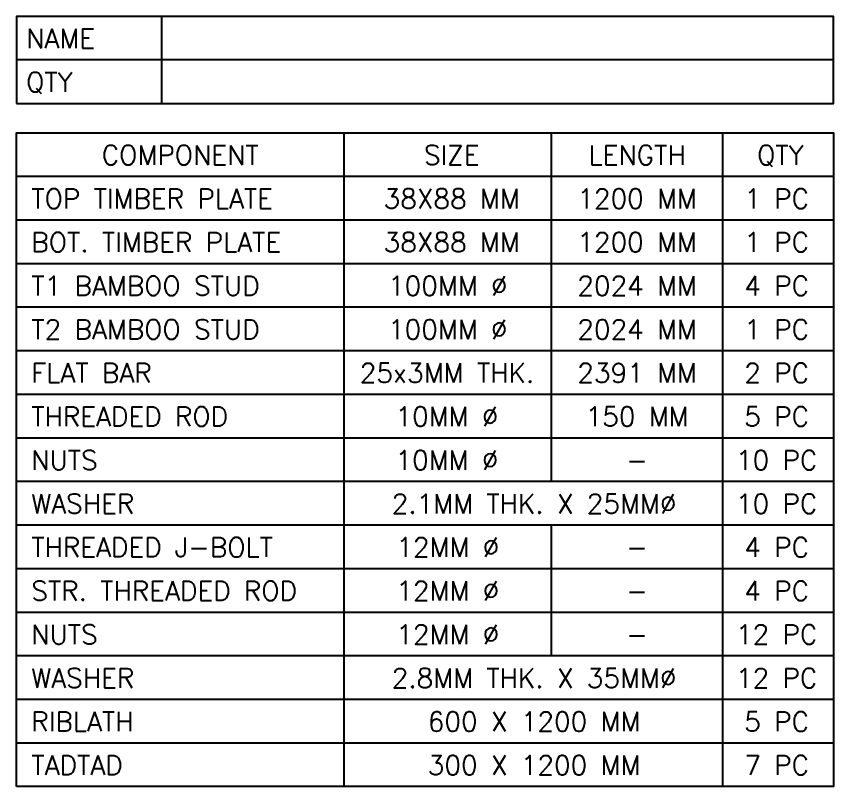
# Model space of a CAD drawing. Header units: inches. Extents: x 32 to 4251, y 13 to 9420.
# Drawn here: x 32 to 4251, y 13 to 3990 of the extents above; entities that cross this region are included whole.
import ezdxf
from ezdxf.enums import TextEntityAlignment as Align

# ---------------------------------------------------------------- set-up
doc = ezdxf.new("R2010")
doc.units = ezdxf.units.IN
doc.header["$MEASUREMENT"] = 0
doc.layers.add('0-S2', color=2, linetype='Continuous')
doc.layers.add('A-Main Text', color=3, linetype='Continuous')
doc.styles.add('LEROY', font='simplex.shx')

msp = doc.modelspace()

# ---------------------------------------------------------------- linework, layer by layer
at = {"layer": '0-S2'}
for p, q in [((782.5, 3990.1, 0), (782.5, 3540.1, 0)), ((4251.1, 3765.1, 0), (32.5, 3765.1, 0)), ((1723.9, 12.9, 0), (1723.9, 3387.9, 0)), ((2795.1, 1587.9, 0), (2795.1, 3387.9, 0)), ((3678.4, 12.9, 0), (3678.4, 3387.9, 0)), ((4251.1, 3162.9, 0), (32.5, 3162.9, 0)), ((4251.1, 2937.9, 0), (32.5, 2937.9, 0)), ((4251.1, 2712.9, 0), (32.5, 2712.9, 0)), ((4251.1, 2487.9, 0), (32.5, 2487.9, 0)), ((4251.1, 2262.9, 0), (32.5, 2262.9, 0)), ((4251.1, 2037.9, 0), (32.5, 2037.9, 0)), ((4251.1, 1812.9, 0), (32.5, 1812.9, 0)), ((4251.1, 1587.9, 0), (32.5, 1587.9, 0)), ((4251.1, 1362.9, 0), (32.5, 1362.9, 0)), ((2795.1, 687.9, 0), (2795.1, 1362.9, 0)), ((4251.1, 1137.9, 0), (32.5, 1137.9, 0)), ((4251.1, 912.9, 0), (32.5, 912.9, 0)), ((4251.1, 687.9, 0), (32.5, 687.9, 0)), ((4251.1, 462.9, 0), (32.5, 462.9, 0)), ((4251.1, 237.9, 0), (32.5, 237.9, 0))]:
    msp.add_line(p, q, dxfattribs=at)
at = {"layer": '0-S2', "elevation": 0}
for points in [[(32.5, 3540.1), (4251.1, 3540.1), (4251.1, 3990.1), (32.5, 3990.1)], [(32.5, 12.9), (32.5, 3387.9), (4251.1, 3387.9), (4251.1, 12.9)]]:
    msp.add_lwpolyline(points, close=True, dxfattribs=at)

# ---------------------------------------------------------------- texts
at = {"layer": 'A-Main Text', "style": 'LEROY'}
for s, p in [('NAME', (83.2, 3825.9, 0)), ('QTY', (83.2, 3600.9, 0))]:
    msp.add_text(s, height=100, dxfattribs=at).set_placement(p)
for s, p in [('COMPONENT', (878.2, 3223.8, 0)), ('SIZE', (2279.7, 3223.8, 0)), ('LENGTH', (3236.7, 3223.8, 0)), ('QTY', (3975.8, 3223.8, 0)), ('38X88 MM', (2279.7, 2998.8, 0)), ('1200 MM', (3236.7, 2998.8, 0)), ('1 PC', (3956.8, 2998.8, 0)), ('38X88 MM', (2279.7, 2773.8, 0)), ('1200 MM', (3236.7, 2773.8, 0)), ('1 PC', (3956.8, 2773.8, 0)), ('100MM ∅', (2259.5, 2548.8, 0)), ('2024 MM', (3236.7, 2548.8, 0)), ('4 PC', (3956.8, 2548.8, 0)), ('100MM ∅', (2259.5, 2323.8, 0)), ('2024 MM', (3236.7, 2323.8, 0)), ('1 PC', (3956.8, 2323.8, 0)), ('25x3MM THK.', (2255.3, 2098.8, 0)), ('2391 MM', (3236.7, 2098.8, 0)), ('2 PC', (3956.8, 2098.8, 0)), ('10MM ∅', (2255.3, 1873.8, 0)), ('150 MM', (3236.7, 1873.8, 0)), ('5 PC', (3956.8, 1873.8, 0)), ('10MM ∅', (2255.3, 1648.8, 0)), ('10 PC', (3956.8, 1648.8, 0)), ('-', (3236.7, 1648.8, 0)), ('10 PC', (3956.8, 1423.8, 0)), ('12MM ∅', (2259.5, 1198.8, 0)), ('4 PC', (3956.8, 1198.8, 0)), ('-', (3236.7, 1198.8, 0)), ('12MM ∅', (2259.5, 973.8, 0)), ('4 PC', (3956.8, 973.8, 0)), ('-', (3236.7, 973.8, 0)), ('12MM ∅', (2259.5, 748.8, 0)), ('12 PC', (3956.8, 748.8, 0)), ('-', (3236.7, 748.8, 0)), ('12 PC', (3956.8, 523.8, 0)), ('5 PC', (3956.8, 298.8, 0)), ('7 PC', (3956.8, 73.8, 0))]:
    msp.add_text(s, height=100, dxfattribs=at).set_placement(p, align=Align.CENTER)
at = {"layer": 'A-Main Text', "char_height": 100, "style": 'LEROY'}
for s, insert, width, attachment_point in [('TOP TIMBER PLATE', (109.6, 3098.8, 0), 1533.54, 1), ('BOT. TIMBER PLATE', (109.6, 2873.8, 0), 1533.54, 1), ('T1 BAMBOO STUD', (109.6, 2648.8, 0), 1399.607, 1), ('T2 BAMBOO STUD', (109.6, 2423.8, 0), 1399.607, 1), ('FLAT BAR', (109.6, 2198.8, 0), 1399.607, 1), ('THREADED ROD', (109.6, 1973.8, 0), 1710.934, 1), ('NUTS', (109.6, 1748.8, 0), 1399.607, 1), ('WASHER', (109.6, 1523.8, 0), 1399.607, 1), ('2.1MM THK. X 25MM∅ ', (2705, 1523.8, 0), 1841.691, 2), ('THREADED J-BOLT', (109.6, 1298.8, 0), 1632.871, 1), ('STR. THREADED ROD', (109.6, 1073.8, 0), 1980.468, 1), ('NUTS', (109.6, 848.8, 0), 1399.607, 1), ('WASHER', (109.6, 623.8, 0), 1399.607, 1), ('2.8MM THK. X 35MM∅ ', (2705, 623.8, 0), 1841.691, 2), ('RIBLATH', (109.6, 398.8, 0), 1399.607, 1), ('600 X 1200 MM', (2705, 398.8, 0), 1841.691, 2), ('TADTAD', (109.6, 173.8, 0), 1399.607, 1), ('300 X 1200 MM', (2705, 173.8, 0), 1841.691, 2)]:
    msp.add_mtext(s, dxfattribs=dict(at, insert=insert, width=width, attachment_point=attachment_point))

doc.saveas('drawing.dxf')
